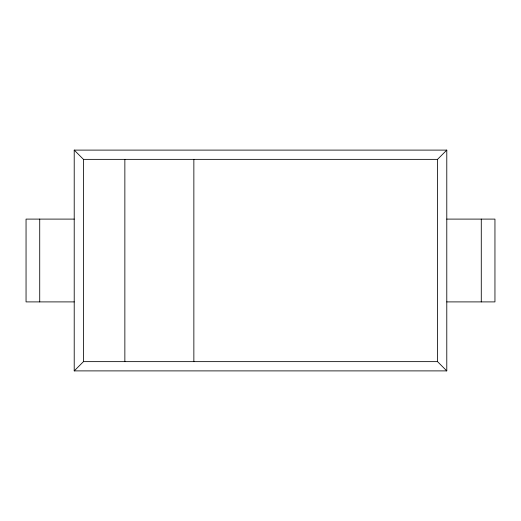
<?xml version="1.0" encoding="UTF-8"?>
<svg xmlns="http://www.w3.org/2000/svg" width="521" height="521" viewBox="0 0 521 521"><rect width="100%" height="100%" fill="white"/><g stroke="black" fill="none" stroke-linecap="round" stroke-linejoin="round"><path stroke-width="0.78" d="M74.216 370.893L83.464 361.639L437.536 361.639L446.784 370.893L446.784 150.107L74.216 150.107L74.216 370.893L446.784 370.893M74.216 150.107L83.464 159.361L437.536 159.361L446.784 150.107M74.216 219.1L26.05 219.1L26.05 301.9L74.216 301.9M446.784 219.1L494.95 219.1L494.95 301.9L446.784 301.9M481.28 219.1L481.28 301.9M437.536 159.361L437.536 361.639M193.858 159.361L193.858 361.639M124.858 159.361L124.858 361.639M83.464 159.361L83.464 361.639M39.72 219.1L39.72 301.9"/></g></svg>
